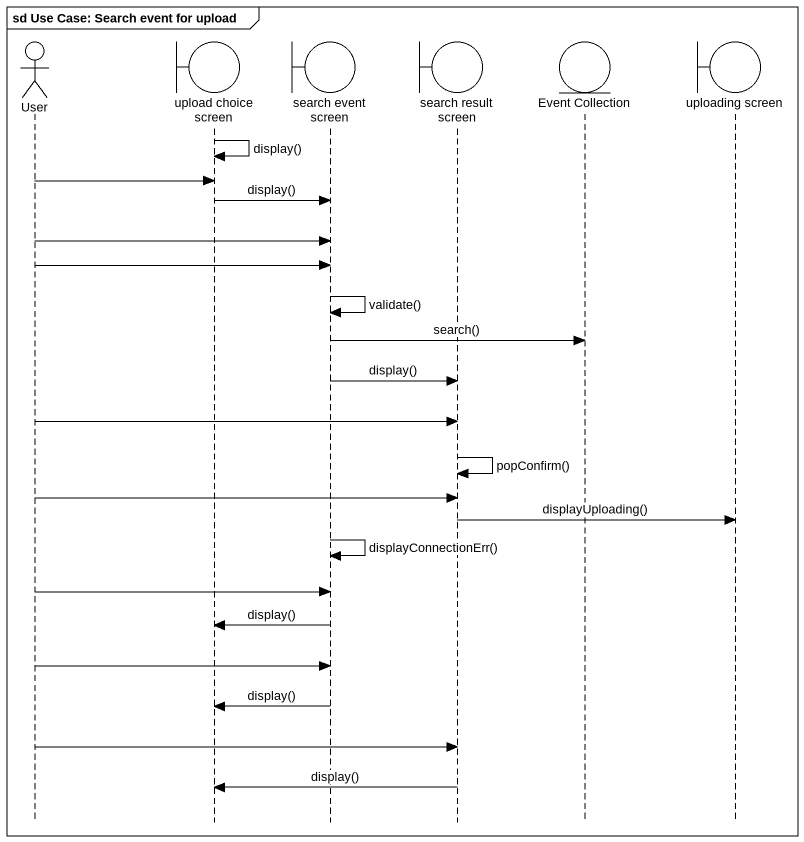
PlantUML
@startuml
mainframe sd Use Case: Search event for upload
hide footbox
actor User
boundary "upload choice screen" as upload_choice_screen
boundary "search event screen" as search_event_screen
boundary "search result screen" as search_result_screen
entity "Event Collection" as Event_Collection
boundary "uploading screen" as uploading_screen

upload_choice_screen -> upload_choice_screen : display()
User -> upload_choice_screen
upload_choice_screen -> search_event_screen : display()
User -> search_event_screen
User -> search_event_screen
search_event_screen -> search_event_screen : validate()
search_event_screen -> Event_Collection : search()
search_event_screen -> search_result_screen : display()
User -> search_result_screen
search_result_screen -> search_result_screen : popConfirm()
User -> search_result_screen
search_result_screen -> uploading_screen : displayUploading()
search_event_screen -> search_event_screen : displayConnectionErr()
User -> search_event_screen
search_event_screen -> upload_choice_screen : display()
User -> search_event_screen
search_event_screen -> upload_choice_screen : display()
User -> search_result_screen
search_result_screen -> upload_choice_screen : display()
@enduml
